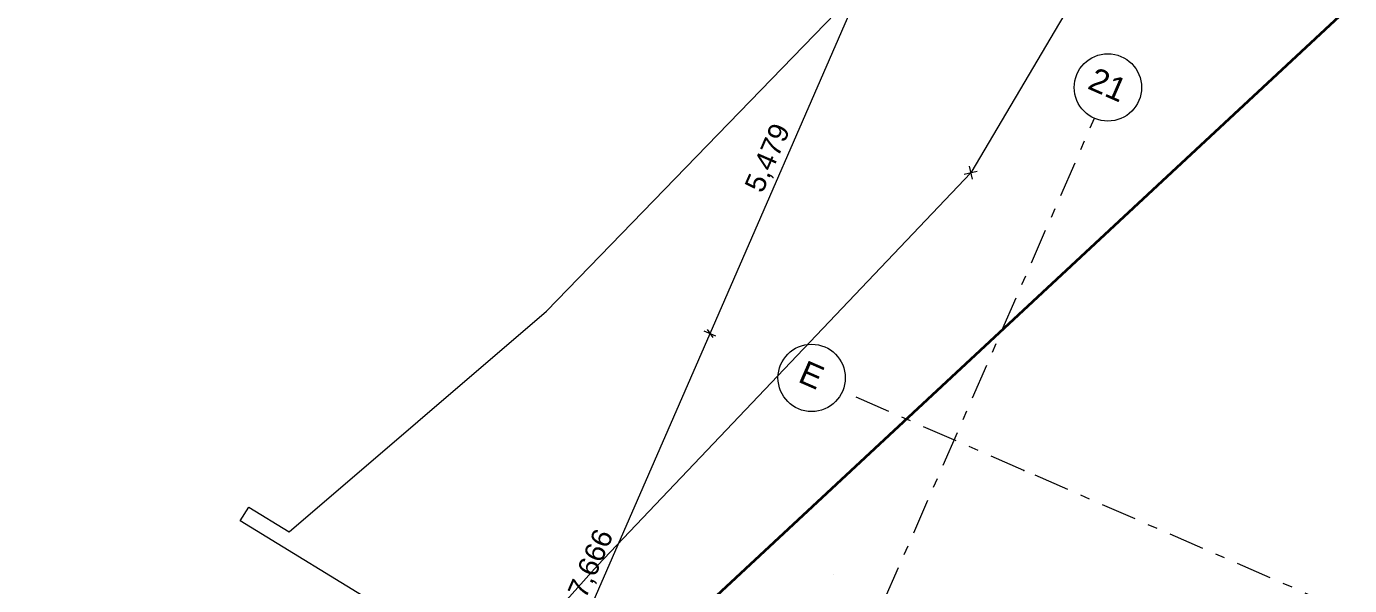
# Model space of a CAD drawing. Header units: millimetres. Extents: x -99530 to 1067232, y -97212 to 137997.
# Drawn here: x -23318 to -3665, y -3689 to 4614 of the extents above; entities that cross this region are included whole.
import ezdxf
from ezdxf.enums import TextEntityAlignment as Align

# ---------------------------------------------------------------- set-up
doc = ezdxf.new("R2010")
doc.units = ezdxf.units.MM
doc.header["$MEASUREMENT"] = 0
doc.linetypes.add('Double Dashed', pattern=[1093.611073, 529.166651, -211.666656, 141.111112, -211.666656])
for name, color, linetype, lineweight in [('A-40-M_Soft_Landscaping_P2_Pen_No__1', 7, 'Continuous', 13), ('G-10-P_Topo_Tree_Planting_Pen_No__192', 7, 'Continuous', 13), ('New_A-95-D_Dim_Grid.Dim_Pen_No__4', 7, 'Continuous', 20)]:
    doc.layers.add(name, color=color, linetype=linetype, lineweight=lineweight)
for name, color, linetype in [('New_A-15-MG_Structural_Grid_Phase_2', 7, 'Continuous'), ('New_A-20-M_Hard_Landscape', 7, 'Continuous'), ('New_A-95-D_Dim_Grid.Dim', 7, 'Continuous')]:
    doc.layers.add(name, color=color, linetype=linetype)
doc.layers.add('New_A-15-MG_Structural_Grid_Phase_2_Pen_No__222', color=7, linetype='Continuous', lineweight=13, true_color=0x65af33)
doc.layers.add('New_A-20-M_Hard_Landscape_Pen_No__53', color=7, linetype='Continuous', lineweight=35, true_color=0x444444)
doc.styles.add('GENERATED_STYLE_4', font='')
doc.styles.get('GENERATED_STYLE_4').set_extended_font_data('Swis721 BT')
doc.linetypes.add('CANOPYR', pattern='A,0,[3,EC-MA-00-GF-DR-A-00361 Phase 2 Hub Ground Floor GA-S2-P191.Shx,S=0.001587,R=0,X=0,Y=0],-130.2,0', length=130.2)
doc.dimstyles.new('GENERATED_STYLE__5', dxfattribs={"dimtxt": 300, "dimasz": 95, "dimexe": 0.18, "dimexo": 0, "dimgap": 0.09, "dimtad": 1, "dimdec": 0, "dimzin": 0, "dimdsep": 46, "dimtxsty": 'GENERATED_STYLE_4', "dimblk": 'ARROWHEAD_2', "dimblk1": 'ARROWHEAD_2', "dimblk2": 'ARROWHEAD_2', "dimcen": 0.09, "dimclrd": 7, "dimclre": 7, "dimclrt": 7, "dimadec": 0, "dimazin": 0, "dimtfac": 1, "dimtdec": 4, "dimtmove": 0, "dimatfit": 3, "dimfxl": 1, "dimtolj": 1, "dimtzin": 0, "dimarcsym": 0})

# ---------------------------------------------------------------- blocks, each defined once
blk = doc.blocks.new('Mesh_25_2', base_point=(-51572, -58964))
at = {"layer": 'New_A-20-M_Hard_Landscape_Pen_No__53', "linetype": 'Continuous', "flags": 128}
blk.add_lwpolyline([(-51572, -58964), (-45266, -58639, -0.034108), (-45058, -52905, -0.178607), (-35071, -32917), (-26070, -24532), (-21313, -26583), (-17527, -17989), (-18237, -17225), (-11233, -10707), (-10987, -10971), (402, -373), (-98, -155), (17122, 15869), (10988, 18539), (-39259, -28204, 0.179729), (-51322, -52209, 0.048754)], format="xyb", close=True, dxfattribs=at)
blk = doc.blocks.new('*D1489')
at = {"layer": 'New_A-95-D_Dim_Grid.Dim_Pen_No__4', "linetype": 'Continuous'}
for p, q in [((-16229, -6974), (-13165, 54)), ((-19162, -13700), (-16229, -6974)), ((-16143, -7011), (-16315, -6936)), ((-16272, -6916), (-16186, -7032)), ((-19205, -13642), (-19119, -13758))]:
    blk.add_line(p, q, dxfattribs=at)
at = {"layer": 'New_A-95-D_Dim_Grid.Dim_Pen_No__4', "insert": (-17962, -10799), "char_height": 300, "attachment_point": 7, "rotation": 66.4404, "style": 'GENERATED_STYLE_4'}
blk.add_mtext('\\A1;{\\fSwis721 BT|b0|i0|c0|p34;7,338}', dxfattribs=at)
blk = doc.blocks.new('ARROWHEAD_2')
at = {"color": 0, "linetype": 'Continuous', "lineweight": 0}
for p, q in [((0, 0), (-1, 0)), ((-0.38, -0.66), (0.38, 0.66))]:
    blk.add_line(p, q, dxfattribs=at)
blk = doc.blocks.new('*D1490')
at = {"layer": 'New_A-95-D_Dim_Grid.Dim_Pen_No__4', "linetype": 'Continuous'}
for p, q in [((-13165, 54), (-10975, 5075)), ((-16229, -6974), (-13165, 54)), ((-13079, 16), (-13250, 91)), ((-13207, 112), (-13122, -5)), ((-16272, -6916), (-16186, -7032))]:
    blk.add_line(p, q, dxfattribs=at)
at = {"layer": 'New_A-95-D_Dim_Grid.Dim_Pen_No__4', "insert": (-14963, -3922), "char_height": 300, "attachment_point": 7, "rotation": 66.4404, "style": 'GENERATED_STYLE_4'}
blk.add_mtext('\\A1;{\\fSwis721 BT|b0|i0|c0|p34;7,666}', dxfattribs=at)
blk = doc.blocks.new('*D1491')
at = {"layer": 'New_A-95-D_Dim_Grid.Dim_Pen_No__4', "linetype": 'Continuous'}
for p, q in [((-10889, 5038), (-11061, 5113)), ((-10932, 5017), (-11018, 5134)), ((-10975, 5075), (-10950, 5132)), ((-13165, 54), (-10975, 5075)), ((-13207, 112), (-13122, -5))]:
    blk.add_line(p, q, dxfattribs=at)
at = {"layer": 'New_A-95-D_Dim_Grid.Dim_Pen_No__4', "insert": (-12336, 2103), "char_height": 300, "attachment_point": 7, "rotation": 66.4404, "style": 'GENERATED_STYLE_4'}
blk.add_mtext('\\A1;{\\fSwis721 BT|b0|i0|c0|p34;5,479}', dxfattribs=at)
blk = doc.blocks.new('Standard grid marker_18')
at = {"layer": 'New_A-15-MG_Structural_Grid_Phase_2_Pen_No__222', "linetype": 'Double Dashed'}
blk.add_line((39496, 0), (58242, 0), dxfattribs=at)
at = {"layer": 'New_A-15-MG_Structural_Grid_Phase_2_Pen_No__222', "linetype": 'Continuous'}
blk.add_circle((58742, 0), 500, dxfattribs=at)
at = {"layer": 'New_A-15-MG_Structural_Grid_Phase_2_Pen_No__222', "style": 'GENERATED_STYLE_4'}
for tag, p in [('AC_MarkerText_1_0', (-500, 41)), ('AC_MarkerText_1_1', (58742, 41))]:
    blk.add_attdef(tag, text='', height=350, rotation=270, dxfattribs=at).set_placement(p, align=Align.MIDDLE_CENTER)
blk = doc.blocks.new('Standard grid marker_21')
at = {"layer": 'New_A-15-MG_Structural_Grid_Phase_2_Pen_No__222', "linetype": 'Double Dashed'}
for p, q in [((2938, 0), (29898, 0)), ((29898, 0), (32835, 0))]:
    blk.add_line(p, q, dxfattribs=at)
at = {"layer": 'New_A-15-MG_Structural_Grid_Phase_2_Pen_No__222', "linetype": 'Continuous'}
blk.add_circle((33335, 0), 500, dxfattribs=at)
at = {"layer": 'New_A-15-MG_Structural_Grid_Phase_2_Pen_No__222', "linetype": 'Double Dashed'}
blk.add_point((29898, 0), dxfattribs=at)
blk.add_point((29898, 0), dxfattribs=at)
at = {"layer": 'New_A-15-MG_Structural_Grid_Phase_2_Pen_No__222', "style": 'GENERATED_STYLE_4'}
for tag, p in [('AC_MarkerText_1_0', (-500, 43)), ('AC_MarkerText_1_1', (33335, 43))]:
    blk.add_attdef(tag, text='', height=350, rotation=180, dxfattribs=at).set_placement(p, align=Align.MIDDLE_CENTER)

msp = doc.modelspace()

# ---------------------------------------------------------------- linework, layer by layer
at = {"layer": 'A-40-M_Soft_Landscaping_P2_Pen_No__1', "linetype": 'Continuous', "flags": 128}
msp.add_lwpolyline([(-38148.4, -384.6), (-28550.1, -7187.9), (-27881.9, -7562.6), (-26709.1, -7897.7), (-25597.4, -8025.2), (-24994.8, -8012), (-24392.1, -7914.4), (-23829.4, -7710.8), (-23346.6, -7379.4), (-21203.4, -5371.4), (-21153, -5136.8), (-18654.2, -5673.7), (-18007.8, -4035.6), (-20144.2, -2726.2), (-20015.7, -2523.5), (-19416.8, -2890.3), (-15595, 385.4), (-11295.1, 4816.2)], dxfattribs=at)
at = {"layer": 'G-10-P_Topo_Tree_Planting_Pen_No__192', "linetype": 'Continuous'}
for p, q in [((-9388.8, 2418.6), (-9194.1, 2464.4)), ((-9314.4, 2538.9), (-9268.6, 2344.2)), ((-9291.5, 2441.5), (-9291.4, 2441.5)), ((-11332.7, -3523.6), (-11332.6, -3523.6))]:
    msp.add_line(p, q, dxfattribs=at)
at = {"layer": 'G-10-P_Topo_Tree_Planting_Pen_No__192', "linetype": 'CANOPYR', "flags": 128}
msp.add_lwpolyline([(-1993.9, 15741.9), (-2598.9, 14280.6), (-6000, 8013.9), (-9291.5, 2441.5), (-14837.8, -3392.1), (-18887.6, -7922.9), (-24757.9, -11374.3), (-30430, -8710.2), (-37002.3, -3949.2)], dxfattribs=at)

# ---------------------------------------------------------------- block references
at = {"layer": 'New_A-15-MG_Structural_Grid_Phase_2', "color": 8, "linetype": 'Continuous', "lineweight": 15}
ref = msp.add_blockref('Standard grid marker_18', (-30734.1, -50137), dxfattribs=dict(at, zscale=1000, rotation=66.44041158399293))
ref.add_attrib('AC_MarkerText_1_1', '21', dxfattribs={"layer": 'New_A-15-MG_Structural_Grid_Phase_2_Pen_No__222', "color": 85, "true_color": 0x65af33, "height": 350, "rotation": 336.44041, "style": 'GENERATED_STYLE_4'}).set_placement((-7254.7, 3750), align=Align.MIDDLE_CENTER)
ref = msp.add_blockref('Standard grid marker_21', (18901.3, -13928.7), dxfattribs=dict(at, zscale=1000, rotation=156.4404115840001))
ref.add_attrib('AC_MarkerText_1_1', 'E', dxfattribs={"layer": 'New_A-15-MG_Structural_Grid_Phase_2_Pen_No__222', "color": 85, "true_color": 0x65af33, "height": 350, "rotation": 336.44041, "style": 'GENERATED_STYLE_4'}).set_placement((-11655.4, -561.1), align=Align.MIDDLE_CENTER)
at = {"layer": 'New_A-20-M_Hard_Landscape', "color": 49, "lineweight": 35, "true_color": 0x444444}
msp.add_blockref('Mesh_25_2', (-51572.4, -58963.6), dxfattribs=at)

# ---------------------------------------------------------------- dimensions: what is measured, and where the dimension line sits
at = {"layer": 'New_A-95-D_Dim_Grid.Dim', "linetype": 'Continuous'}
for base, p1, p2, picture, middle in [((-10974.7, 5075.5), (-11197.1, -804.4), (-1201.2, 813.7), '*D1491', (-12262.2, 2648.4)), ((-13164.5, 53.6), (-14261.3, -7831.8), (-11197.1, -804.4), '*D1490', (-14889.2, -3376.3)), ((-16228.8, -6973.8), (-17568.2, -14394.8), (-14261.3, -7831.8), '*D1489', (-17887.8, -10253))]:
    dim = msp.add_linear_dim(base=base, p1=p1, p2=p2, angle=66.44041, dimstyle='GENERATED_STYLE__5', dxfattribs=at)
    dim.commit()
    dim.dimension.update_dxf_attribs({"geometry": picture, "text_midpoint": middle, "dimtype": 160, "text_rotation": 66.44041})

doc.saveas('drawing.dxf')
